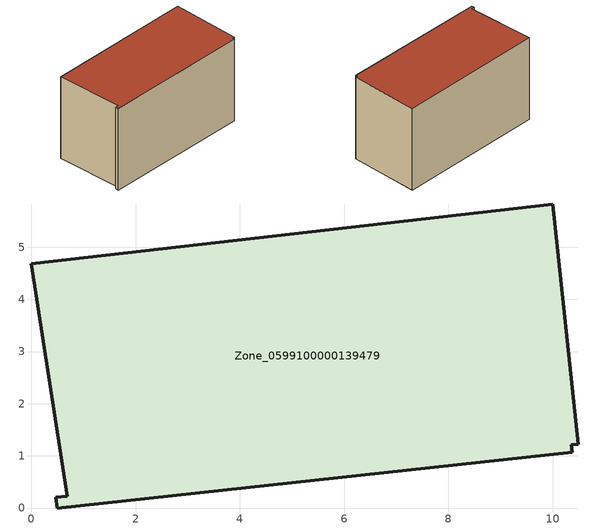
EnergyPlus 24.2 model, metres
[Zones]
Zone_0599100000139479
 floor ground (C_G): 10.37,1.07 0.5,0 0.47,0.21 0.69,0.23 0,4.68 10,5.83 10.49,1.22 10.36,1.21 z3.74
 wall outside (C_F): 10.49,1.22 10,5.83 0,4.68 0.69,0.23 0.47,0.21 0.5,0 10.37,1.07 10.36,1.21 10.49,1.22 z3.74:9.62
 roof outside (C_R): 0.5,0 10.37,1.07 10.36,1.21 10.49,1.22 10,5.83 0,4.68 0.69,0.23 0.47,0.21 z9.62
[BUILDING]
Pand.0599100000139479: North Axis=0; Terrain=City; Loads Convergence Tolerance Value=0.04; Temperature Convergence Tolerance Value=0.4; Solar Distribution=FullExterior; Maximum Number of Warmup Days=25; Minimum Number of Warmup Days=1
[Site:Location]
Rotterdam.The.Hague.AP_ZH_NLD Design_Conditions: Latitude=51.96; Longitude=4.45; Time Zone=1; Elevation=-4.5
[SITE:GROUNDTEMPERATURE:BUILDINGSURFACE]
18, 18, 18, 18, 18, 18, 18, 18, 18, 18, 18, 18
[MATERIAL] Thermal Absorptance=0.9; Solar Absorptance=0.7; Visible Absorptance=0.7
Name | Roughness | Thickness | Conductivity | Density | Specific Heat
G.TC.1946-1964 | MediumSmooth | 0.15 | 1 | 540 | 1210
F.TC.1946-1964 | Rough | 0.3 | 0.857143 | 1920 | 840
R.TC.1946-1964 | MediumRough | 0.2 | 0.235294 | 1500 | 1000
[CONSTRUCTION]
C_G: G.TC.1946-1964
C_F: F.TC.1946-1964
C_R: R.TC.1946-1964
[ZONE]
Zone_0599100000139479: Type=1; Multiplier=1; Ceiling Height=Autocalculate; Volume=Autocalculate; Floor Area=autocalculate; Part of Total Floor Area=Yes
[ZONEINFILTRATION:DESIGNFLOWRATE]
Infil_Zone_0599100000139479: Zone or ZoneList or Space or SpaceList=Zone_0599100000139479; Schedule=AlwaysOn; Design Flow Rate Calculation Method=Flow/Area; Flow Rate per Floor Area=0.003; Constant Term Coefficient=1; Temperature Term Coefficient=0; Velocity Term Coefficient=0; Velocity Squared Term Coefficient=0
[HVACTEMPLATE:ZONE:IDEALLOADSAIRSYSTEM]
Zone_0599100000139479: Maximum Heating Supply Air Temperature=50; Minimum Cooling Supply Air Temperature=13; Maximum Heating Supply Air Humidity Ratio=0.0156; Minimum Cooling Supply Air Humidity Ratio=0.0077; Heating Limit=NoLimit; Cooling Limit=NoLimit; Dehumidification Control Type=ConstantSensibleHeatRatio; Cooling Sensible Heat Ratio=0.7; Dehumidification Setpoint=60; Humidification Control Type=None; Humidification Setpoint=30; Outdoor Air Method=None; Outdoor Air Flow Rate per Person=0.00944; Outdoor Air Flow Rate per Zone Floor Area=0; Outdoor Air Flow Rate per Zone=0; Demand Controlled Ventilation Type=None; Outdoor Air Economizer Type=NoEconomizer; Heat Recovery Type=None; Sensible Heat Recovery Effectiveness=0.7; Latent Heat Recovery Effectiveness=0.65
[ZONECONTROL:THERMOSTAT]
ThermostatControl_Zone_0599100000139479: Zone or ZoneList=Zone_0599100000139479; Control Type Schedule=DualSetpointControlType; Control 1=Thermostat_Zone_0599100000139479; Temperature Difference Between Cutout And Setpoint=0
[THERMOSTATSETPOINT:DUALSETPOINT]
Thermostat_Zone_0599100000139479: Heating Setpoint Temperature Schedule=HeatingSetpoint_Zone_0599100000139479; Cooling Setpoint Temperature Schedule=CoolingSetpoint_Zone_0599100000139479
[SCHEDULE:COMPACT]
HeatingSetpoint_Zone_0599100000139479: Through: 12/31, For: AllDays, Until: 24:00, 21
CoolingSetpoint_Zone_0599100000139479: Through: 12/31, For: AllDays, Until: 24:00, 24
DualSetpointControlType: Through: 12/31, For: AllDays, Until: 24:00, 4
AlwaysOn: Through: 12/31, For: AllDays, Until: 24:00, 1
